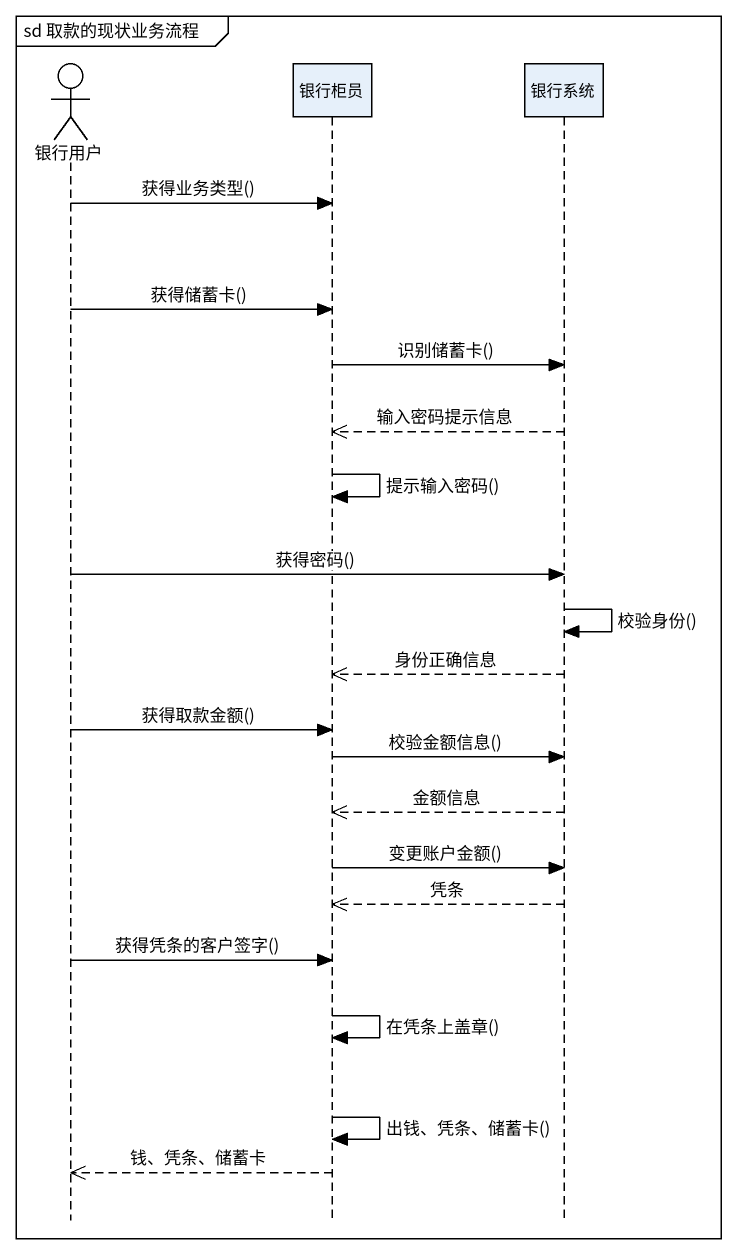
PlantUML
@startuml
mainframe sd 取款的现状业务流程
hide footbox
actor 银行用户
participant 银行柜员
participant 银行系统

银行用户 -> 银行柜员 : 获得业务类型()
银行用户 -> 银行柜员 : 获得储蓄卡()
银行柜员 -> 银行系统 : 识别储蓄卡()
银行系统 -->> 银行柜员 : 输入密码提示信息
银行柜员 -> 银行柜员 : 提示输入密码()
银行用户 -> 银行系统 : 获得密码()
银行系统 -> 银行系统 : 校验身份()
银行系统 -->> 银行柜员 : 身份正确信息
银行用户 -> 银行柜员 : 获得取款金额()
银行柜员 -> 银行系统 : 校验金额信息()
银行系统 -->> 银行柜员 : 金额信息
银行柜员 -> 银行系统 : 变更账户金额()
银行系统 -->> 银行柜员 : 凭条
银行用户 -> 银行柜员 : 获得凭条的客户签字()
银行柜员 -> 银行柜员 : 在凭条上盖章()
银行柜员 -> 银行柜员 : 出钱、凭条、储蓄卡()
银行柜员 -->> 银行用户 : 钱、凭条、储蓄卡
@enduml
